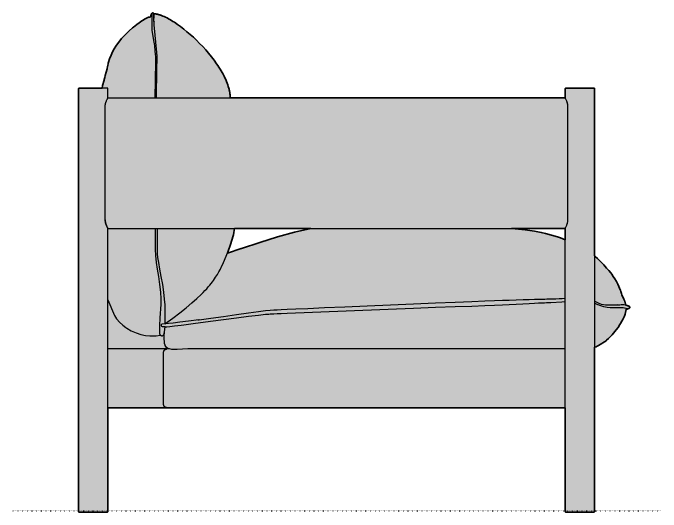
# Model space of a CAD drawing. Header units: millimetres. Extents: x 0 to 2127, y -1247 to 764.
# Drawn here: x 1134 to 2127, y -2 to 764 of the extents above; entities that cross this region are included whole.
import ezdxf

# ---------------------------------------------------------------- set-up
doc = ezdxf.new("R2010")
doc.units = ezdxf.units.MM
doc.linetypes.add('Dots', pattern=[1, 0, -1])
doc.layers.add('Blocks', color=7, linetype='Continuous')
doc.layers.add('Blocks$Fill', color=7, linetype='Continuous', true_color=0xffffff)
for name, color, linetype, lineweight, true_color in [('Blocks$Inner', 7, 'Continuous', 25, 0x007f00), ('Blocks$Outline', 7, 'Continuous', 35, 0xff3f3f), ('Groud', 7, 'Dots', 25, 0x243775)]:
    doc.layers.add(name, color=color, linetype=linetype, lineweight=lineweight, true_color=true_color)

# ---------------------------------------------------------------- blocks, each defined once
blk = doc.blocks.new('Arbour Lounge Chair Side')
at = {"layer": 'Blocks$Fill', "extrusion": (0, 0, -1)}
h = blk.add_hatch(color=256, dxfattribs=at)
h.paths.add_polyline_path([(-136.63, 648.34), (-101.52, 648.34), (-101.49, 648.34), (-101.45, 648.33), (-101.42, 648.33), (-101.39, 648.33), (-101.35, 648.32), (-101.32, 648.31), (-101.29, 648.3), (-101.25, 648.29), (-101.22, 648.28), (-101.19, 648.27), (-101.16, 648.26), (-101.13, 648.24), (-101.1, 648.23), (-101.07, 648.21), (-101.04, 648.19), (-101.01, 648.18), (-100.98, 648.16), (-100.95, 648.14), (-100.93, 648.12), (-100.9, 648.09), (-100.87, 648.07), (-100.85, 648.05), (-100.83, 648.02), (-100.8, 648), (-100.78, 647.97), (-100.76, 647.94), (-100.74, 647.92), (-100.72, 647.89), (-100.7, 647.86), (-100.69, 647.83), (-100.67, 647.8), (-100.65, 647.77), (-100.64, 647.74), (-100.63, 647.71), (-100.61, 647.67), (-100.6, 647.64), (-100.59, 647.61), (-100.59, 647.58), (-100.58, 647.54), (-100.57, 647.51), (-100.57, 647.48), (-100.56, 647.44), (-100.56, 647.41), (-100.56, 647.37), (-100.56, 647.34), (-100.56, -0.66), (-100.56, -0.69), (-100.56, -0.73), (-100.56, -0.76), (-100.57, -0.8), (-100.57, -0.83), (-100.58, -0.86), (-100.59, -0.9), (-100.59, -0.93), (-100.6, -0.96), (-100.61, -1), (-100.63, -1.03), (-100.64, -1.06), (-100.65, -1.09), (-100.67, -1.12), (-100.69, -1.15), (-100.7, -1.18), (-100.72, -1.21), (-100.74, -1.24), (-100.76, -1.26), (-100.78, -1.29), (-100.8, -1.32), (-100.83, -1.34), (-100.85, -1.37), (-100.87, -1.39), (-100.9, -1.41), (-100.93, -1.44), (-100.95, -1.46), (-100.98, -1.48), (-101.01, -1.5), (-101.04, -1.51), (-101.07, -1.53), (-101.1, -1.55), (-101.13, -1.56), (-101.16, -1.58), (-101.19, -1.59), (-101.22, -1.6), (-101.25, -1.61), (-101.29, -1.62), (-101.32, -1.63), (-101.35, -1.64), (-101.39, -1.65), (-101.42, -1.65), (-101.45, -1.66), (-101.49, -1.66), (-101.52, -1.66), (-101.56, -1.66), (-144.59, -1.66), (-144.62, -1.66), (-144.66, -1.66), (-144.69, -1.65), (-144.73, -1.65), (-144.76, -1.64), (-144.79, -1.63), (-144.83, -1.62), (-144.86, -1.61), (-144.89, -1.6), (-144.92, -1.59), (-144.96, -1.58), (-144.99, -1.56), (-145.02, -1.55), (-145.05, -1.53), (-145.08, -1.51), (-145.11, -1.5), (-145.13, -1.48), (-145.16, -1.46), (-145.19, -1.44), (-145.21, -1.41), (-145.24, -1.39), (-145.26, -1.37), (-145.29, -1.34), (-145.31, -1.32), (-145.33, -1.29), (-145.35, -1.26), (-145.37, -1.24), (-145.39, -1.21), (-145.41, -1.18), (-145.43, -1.15), (-145.44, -1.12), (-145.46, -1.09), (-145.47, -1.06), (-145.49, -1.03), (-145.5, -1), (-145.51, -0.96), (-145.52, -0.93), (-145.53, -0.9), (-145.54, -0.86), (-145.54, -0.83), (-145.55, -0.8), (-145.55, -0.76), (-145.55, -0.73), (-145.56, -0.69), (-145.56, -0.66), (-145.56, 158.34), (-846.56, 158.34), (-846.56, -0.69), (-846.56, -0.73), (-846.56, -0.76), (-846.57, -0.8), (-846.57, -0.83), (-846.58, -0.86), (-846.58, -0.9), (-846.59, -0.93), (-846.6, -0.96), (-846.61, -1), (-846.63, -1.03), (-846.64, -1.06), (-846.65, -1.09), (-846.67, -1.12), (-846.68, -1.15), (-846.7, -1.18), (-846.72, -1.21), (-846.74, -1.24), (-846.76, -1.26), (-846.78, -1.29), (-846.8, -1.32), (-846.83, -1.34), (-846.85, -1.37), (-846.87, -1.39), (-846.9, -1.41), (-846.93, -1.44), (-846.95, -1.46), (-846.98, -1.48), (-847.01, -1.5), (-847.04, -1.51), (-847.07, -1.53), (-847.1, -1.55), (-847.13, -1.56), (-847.16, -1.58), (-847.19, -1.59), (-847.22, -1.6), (-847.25, -1.61), (-847.29, -1.62), (-847.32, -1.63), (-847.35, -1.64), (-847.39, -1.65), (-847.42, -1.65), (-847.45, -1.66), (-847.49, -1.66), (-847.52, -1.66), (-847.56, -1.66), (-890.59, -1.66), (-890.62, -1.66), (-890.66, -1.66), (-890.69, -1.65), (-890.73, -1.65), (-890.76, -1.64), (-890.79, -1.63), (-890.83, -1.62), (-890.86, -1.61), (-890.89, -1.6), (-890.92, -1.59), (-890.95, -1.58), (-890.99, -1.56), (-891.02, -1.55), (-891.05, -1.53), (-891.08, -1.51), (-891.1, -1.5), (-891.13, -1.48), (-891.16, -1.46), (-891.19, -1.44), (-891.21, -1.41), (-891.24, -1.39), (-891.26, -1.37), (-891.29, -1.34), (-891.31, -1.32), (-891.33, -1.29), (-891.35, -1.26), (-891.37, -1.24), (-891.39, -1.21), (-891.41, -1.18), (-891.43, -1.15), (-891.44, -1.12), (-891.46, -1.09), (-891.47, -1.06), (-891.49, -1.03), (-891.5, -1), (-891.51, -0.96), (-891.52, -0.93), (-891.53, -0.9), (-891.54, -0.86), (-891.54, -0.83), (-891.55, -0.8), (-891.55, -0.76), (-891.55, -0.73), (-891.56, -0.69), (-891.56, -0.66), (-891.56, 251.01), (-891.88, 251.1), (-893.86, 251.89), (-895.81, 252.74), (-897.74, 253.65), (-909.44, 261.01), (-909.8, 261.45), (-910.15, 261.73), (-912.96, 264.46), (-916.2, 267.62), (-918.47, 269.99), (-920.66, 272.44), (-922.76, 274.96), (-924.77, 277.56), (-927.62, 281.46), (-930.45, 285.9), (-930.49, 285.96), (-933.48, 291.01), (-935.52, 294.73), (-936.86, 297.45), (-938.12, 300.23), (-938.58, 301.73), (-938.75, 302.75), (-938.79, 303.43), (-938.85, 303.9), (-938.94, 304.21), (-939.05, 304.41), (-939.96, 309.14), (-940.62, 309.31), (-942.75, 309.85), (-943.87, 310.25), (-944.26, 310.32), (-944.88, 310.56), (-945.37, 310.93), (-945.67, 311.49), (-945.73, 312.14), (-945.51, 312.81), (-944.97, 313.44), (-943.03, 314.37), (-942.62, 314.53), (-938.89, 315.86), (-938.88, 316.91), (-938.84, 317.43), (-938.79, 317.96), (-938.72, 318.47), (-938.63, 318.99), (-938.52, 319.5), (-938.4, 320.01), (-938.25, 320.52), (-938.1, 321.02), (-937.92, 321.51), (-937.73, 322), (-936.45, 324.99), (-933.56, 331.44), (-933.04, 333.22), (-932.47, 334.97), (-931.84, 336.71), (-931.16, 338.43), (-929.88, 341.38), (-928.87, 344.23), (-927.33, 347.63), (-925.12, 351.75), (-922.64, 355.94), (-920.33, 359.59), (-917.93, 363.11), (-916.34, 365.27), (-913.4, 368.78), (-909.96, 372.17), (-905.58, 377.29), (-897.4, 385.51), (-896.23, 386.91), (-892.37, 390.37), (-891.56, 391.1), (-891.56, 647.37), (-891.55, 647.41), (-891.55, 647.44), (-891.55, 647.48), (-891.54, 647.51), (-891.54, 647.54), (-891.53, 647.58), (-891.52, 647.61), (-891.51, 647.64), (-891.5, 647.67), (-891.49, 647.71), (-891.47, 647.74), (-891.46, 647.77), (-891.44, 647.8), (-891.43, 647.83), (-891.41, 647.86), (-891.39, 647.89), (-891.37, 647.92), (-891.35, 647.94), (-891.33, 647.97), (-891.31, 648), (-891.29, 648.02), (-891.26, 648.05), (-891.24, 648.07), (-891.21, 648.09), (-891.19, 648.12), (-891.16, 648.14), (-891.13, 648.16), (-891.1, 648.18), (-891.08, 648.19), (-891.05, 648.21), (-891.02, 648.23), (-890.99, 648.24), (-890.95, 648.26), (-890.92, 648.27), (-890.89, 648.28), (-890.86, 648.29), (-890.83, 648.3), (-890.79, 648.31), (-890.76, 648.32), (-890.73, 648.33), (-890.69, 648.33), (-890.66, 648.33), (-890.62, 648.34), (-890.59, 648.34), (-890.56, 648.34), (-847.53, 648.34), (-847.49, 648.34), (-847.46, 648.34), (-847.43, 648.33), (-847.4, 648.33), (-847.37, 648.32), (-847.34, 648.32), (-847.31, 648.31), (-847.28, 648.3), (-847.25, 648.29), (-847.21, 648.28), (-847.18, 648.27), (-847.15, 648.25), (-847.12, 648.24), (-847.09, 648.22), (-847.06, 648.2), (-847.03, 648.19), (-847, 648.17), (-846.97, 648.15), (-846.94, 648.13), (-846.91, 648.1), (-846.89, 648.08), (-846.86, 648.06), (-846.84, 648.03), (-846.81, 648.01), (-846.79, 647.98), (-846.77, 647.95), (-846.75, 647.93), (-846.73, 647.9), (-846.71, 647.87), (-846.69, 647.84), (-846.67, 647.81), (-846.66, 647.78), (-846.64, 647.75), (-846.63, 647.71), (-846.62, 647.68), (-846.61, 647.65), (-846.6, 647.61), (-846.59, 647.58), (-846.58, 647.55), (-846.57, 647.51), (-846.57, 647.48), (-846.56, 647.44), (-846.56, 647.41), (-846.56, 647.37), (-846.56, 647.34), (-846.56, 633.34), (-333.06, 633.34), (-333.05, 634.54), (-333, 635.74), (-332.92, 636.96), (-332.82, 638.18), (-332.68, 639.41), (-332.51, 640.65), (-332.32, 641.9), (-332.09, 643.16), (-331.84, 644.43), (-331.56, 645.7), (-331.25, 646.98), (-330.92, 648.26), (-330.17, 650.85), (-329.31, 653.47), (-328.36, 656.1), (-327.31, 658.75), (-326.17, 661.42), (-324.93, 664.11), (-323.61, 666.8), (-322.21, 669.5), (-320.72, 672.21), (-319.16, 674.92), (-317.52, 677.63), (-315.81, 680.34), (-314.04, 683.05), (-312.19, 685.76), (-308.33, 691.13), (-304.25, 696.46), (-299.97, 701.72), (-295.52, 706.88), (-290.93, 711.93), (-286.22, 716.86), (-281.42, 721.63), (-276.55, 726.24), (-271.65, 730.66), (-266.73, 734.87), (-261.82, 738.85), (-256.94, 742.6), (-252.13, 746.07), (-247.41, 749.26), (-245.09, 750.75), (-242.8, 752.15), (-240.55, 753.48), (-238.33, 754.72), (-236.16, 755.88), (-234.03, 756.94), (-231.95, 757.92), (-229.92, 758.81), (-227.94, 759.6), (-226.97, 759.96), (-226.02, 760.29), (-225.08, 760.6), (-224.16, 760.88), (-223.26, 761.14), (-222.37, 761.37), (-221.49, 761.58), (-220.64, 761.76), (-219.8, 761.91), (-218.98, 762.04), (-218.18, 762.14), (-217.4, 762.21), (-217.01, 762.23), (-216.63, 762.25), (-216.26, 762.26), (-215.89, 762.26), (-215.64, 762.84), (-215.25, 763.28), (-214.69, 763.55), (-214.02, 763.59), (-213.33, 763.38), (-212.71, 762.86), (-212.22, 762), (-211.84, 760.97), (-211.56, 759.92), (-211.35, 759.01), (-211.18, 758.4), (-211.05, 758.03), (-210.93, 757.82), (-210.82, 757.69), (-210.68, 757.57), (-210.48, 757.47), (-210.17, 757.39), (-209.7, 757.33), (-209.01, 757.29), (-207.93, 757.06), (-206.83, 756.65), (-205.75, 756.18), (-204.68, 755.68), (-203.63, 755.15), (-201.6, 753.99), (-199.6, 752.78), (-197.64, 751.51), (-195.71, 750.19), (-193.56, 748.59), (-189.99, 746.08), (-184.72, 741.86), (-183.5, 740.83), (-178.06, 736.03), (-172.94, 730.93), (-171.41, 729.41), (-166.59, 724.27), (-157.54, 712.52), (-155.24, 708.8), (-153.06, 705), (-148.87, 695.52), (-148.55, 694.78), (-146.05, 686.36), (-145.27, 682.75), (-144.25, 677.9), (-140.6, 664.85), (-139.9, 661.61), (-139.72, 660.76), (-137.22, 652.37)], flags=0)
h.paths.add_polyline_path([(-456.84, 433.34), (-405.46, 420.14), (-378.41, 411.83), (-350.45, 402.39), (-349.93, 402.28), (-328.66, 395.35), (-333.04, 406.92), (-334.16, 410.28), (-335.21, 413.61), (-336.18, 416.92), (-337.06, 420.21), (-337.86, 423.5), (-338.57, 426.78), (-339.18, 430.06), (-339.7, 433.34)], flags=0)
h.paths.add_polyline_path([(-846.56, 415.73), (-839.36, 418.61), (-834.69, 420.14), (-825.51, 422.97), (-816.24, 425.5), (-809.75, 427.04), (-799.75, 428.9), (-785.34, 430.9), (-764.55, 433.34), (-846.56, 433.34), (-846.56, 433.34)], flags=0)
at = {"layer": 'Blocks$Inner'}
for p, q in [((216.26, 750.54), (216.29, 749.85)), ((137.22, 652.37), (136.63, 648.34)), ((218.71, 431), (218.71, 433.34)), ((839.36, 418.61), (846.56, 415.73)), ((328.66, 395.35), (349.93, 402.28))]:
    blk.add_line(p, q, dxfattribs=at)
for points in [[(850.71, 620.34), (850.7, 620.96), (850.66, 621.58), (850.61, 622.19), (850.54, 622.79), (850.45, 623.39), (850.35, 623.98), (850.23, 624.56), (850.09, 625.13), (849.93, 625.74), (849.75, 626.34), (849.56, 626.92), (849.36, 627.48), (849.16, 628.02), (848.95, 628.54), (848.54, 629.52), (848.15, 630.36), (847.77, 631.11), (847.14, 632.31), (846.71, 633.08), (846.56, 633.34), (846.56, 633.34), (333.06, 633.34), (333.05, 634.54), (333, 635.74), (332.92, 636.96), (332.82, 638.18), (332.68, 639.41), (332.51, 640.65), (332.32, 641.9), (332.09, 643.16), (331.84, 644.43), (331.56, 645.7), (331.25, 646.98), (330.92, 648.26), (330.17, 650.85), (329.31, 653.47), (328.36, 656.1), (327.31, 658.75), (326.17, 661.42), (324.93, 664.11), (323.61, 666.8), (322.21, 669.5), (320.72, 672.21), (319.16, 674.92), (317.52, 677.63), (315.81, 680.34), (314.04, 683.05), (312.19, 685.76), (308.33, 691.13), (304.25, 696.46), (299.97, 701.72), (295.52, 706.88), (290.93, 711.93), (286.22, 716.86), (281.42, 721.63), (276.55, 726.24), (271.65, 730.66), (266.73, 734.87), (261.82, 738.85), (256.94, 742.6), (252.13, 746.07), (247.41, 749.26), (245.09, 750.75), (242.8, 752.15), (240.55, 753.48), (238.33, 754.72), (236.16, 755.88), (234.03, 756.94), (231.95, 757.92), (229.92, 758.81), (227.94, 759.6), (226.97, 759.96), (226.02, 760.29), (225.08, 760.6), (224.16, 760.88), (223.26, 761.14), (222.37, 761.37), (221.49, 761.58), (220.64, 761.76), (219.8, 761.91), (218.98, 762.04), (218.18, 762.14), (217.4, 762.21), (217.01, 762.23), (216.63, 762.25), (216.26, 762.26), (215.89, 762.26), (215.64, 762.84), (215.25, 763.28), (214.69, 763.55), (214.02, 763.59), (213.33, 763.38), (212.71, 762.86), (212.22, 762), (211.84, 760.97), (211.56, 759.92), (211.35, 759.01), (211.18, 758.4), (211.05, 758.03), (210.93, 757.82), (210.82, 757.69), (210.68, 757.57), (210.48, 757.47), (210.17, 757.39), (209.7, 757.33), (209.01, 757.29), (207.93, 757.06), (206.83, 756.65), (205.75, 756.18), (204.68, 755.68), (203.63, 755.15), (201.6, 753.99), (199.6, 752.78), (197.64, 751.51), (195.71, 750.19), (193.56, 748.59), (189.99, 746.08), (184.72, 741.86), (183.5, 740.83), (178.06, 736.03), (172.94, 730.93), (171.41, 729.41), (166.59, 724.27), (157.54, 712.52), (155.24, 708.8), (153.06, 705), (148.87, 695.52), (148.55, 694.78), (146.05, 686.36), (145.27, 682.75), (145.1, 682.03), (144.3, 678.17), (144.25, 677.9), (141.32, 667.57), (140.6, 664.85), (139.9, 661.61), (139.72, 660.76), (137.21, 652.35)], [(218.21, 633.34), (218.95, 688.34), (218.93, 692.2), (218.78, 696.33), (218.52, 700.63), (218.17, 705.01), (217.27, 713.67), (216.21, 721.6), (213.54, 737.44), (213.43, 738.23), (213.35, 738.95), (213.32, 739.28), (213.3, 739.59), (213.29, 739.88), (213.29, 740.16), (213.33, 763.37)], [(215.89, 762.26), (216.03, 761.6), (215.87, 762.31)], [(219.89, 633.34), (219.95, 636.95), (220, 639.61), (220.03, 641.56), (220.07, 643.51), (220.11, 645.59), (220.15, 647.91), (220.2, 650.61), (220.25, 653.8), (220.32, 657.52), (220.4, 661.81), (220.48, 666.71), (220.58, 672.25), (220.68, 677.99), (220.78, 683.5), (220.85, 688.34), (220.9, 692.06), (220.92, 694.9), (220.9, 697.06), (220.84, 698.77), (220.74, 700.25), (220.59, 701.62), (220.38, 702.99), (216.57, 745.64), (216.39, 747.97), (216.18, 752.61), (216.19, 754.79), (216.19, 755.66), (216.03, 761.6), (216.2, 756.08), (216.19, 755.55)], [(141.43, 620.34), (141.41, 620.34), (141.42, 620.96), (141.45, 621.58), (141.5, 622.19), (141.57, 622.79), (141.66, 623.39), (141.77, 623.98), (141.89, 624.56), (142.02, 625.13), (142.19, 625.74), (142.36, 626.34), (142.55, 626.92), (142.75, 627.48), (142.95, 628.02), (143.16, 628.54), (143.58, 629.52), (143.97, 630.36), (144.34, 631.11), (144.98, 632.31), (145.4, 633.08), (145.55, 633.34), (145.56, 633.34), (145.56, 647.34), (145.56, 647.37), (145.55, 647.41), (145.55, 647.44), (145.55, 647.48), (145.54, 647.51), (145.53, 647.55), (145.53, 647.58), (145.52, 647.62), (145.51, 647.65), (145.5, 647.68), (145.48, 647.71), (145.47, 647.75), (145.46, 647.78), (145.44, 647.81), (145.42, 647.84), (145.4, 647.87), (145.39, 647.9), (145.37, 647.93), (145.34, 647.96), (145.32, 647.98), (145.3, 648.01), (145.28, 648.03), (145.25, 648.06), (145.23, 648.08), (145.2, 648.11), (145.17, 648.13), (145.14, 648.15), (145.12, 648.17), (145.09, 648.19), (145.06, 648.21), (145.03, 648.22), (144.99, 648.24), (144.96, 648.25), (144.93, 648.27), (144.9, 648.28), (144.87, 648.29), (144.83, 648.3), (144.8, 648.31), (144.76, 648.32), (144.73, 648.32), (144.7, 648.33), (144.66, 648.33), (144.63, 648.34), (144.59, 648.34), (144.56, 648.34), (138.26, 648.34), (136.17, 648.34), (101.56, 648.34), (101.52, 648.34), (101.49, 648.34), (101.45, 648.33), (101.42, 648.33), (101.39, 648.33), (101.35, 648.32), (101.32, 648.31), (101.29, 648.3), (101.25, 648.29), (101.22, 648.28), (101.19, 648.27), (101.16, 648.26), (101.13, 648.24), (101.1, 648.23), (101.07, 648.21), (101.04, 648.19), (101.01, 648.18), (100.98, 648.16), (100.95, 648.14), (100.93, 648.12), (100.9, 648.09), (100.87, 648.07), (100.85, 648.05), (100.83, 648.02), (100.8, 648), (100.78, 647.97), (100.76, 647.94), (100.74, 647.92), (100.72, 647.89), (100.7, 647.86), (100.69, 647.83), (100.67, 647.8), (100.65, 647.77), (100.64, 647.74), (100.63, 647.71), (100.61, 647.67), (100.6, 647.64), (100.59, 647.61), (100.59, 647.58), (100.58, 647.54), (100.57, 647.51), (100.57, 647.48), (100.56, 647.44), (100.56, 647.41), (100.56, 647.37), (100.56, 647.34), (100.56, -0.66), (100.56, -0.69), (100.56, -0.73), (100.56, -0.76), (100.57, -0.8), (100.57, -0.83), (100.58, -0.86), (100.59, -0.9), (100.59, -0.93), (100.6, -0.96), (100.61, -1), (100.63, -1.03), (100.64, -1.06), (100.65, -1.09), (100.67, -1.12), (100.69, -1.15), (100.7, -1.18), (100.72, -1.21), (100.74, -1.24), (100.76, -1.26), (100.78, -1.29), (100.8, -1.32), (100.83, -1.34), (100.85, -1.37), (100.87, -1.39), (100.9, -1.41), (100.93, -1.44), (100.95, -1.46), (100.98, -1.48), (101.01, -1.5), (101.04, -1.51), (101.07, -1.53), (101.1, -1.55), (101.13, -1.56), (101.16, -1.58), (101.19, -1.59), (101.22, -1.6), (101.25, -1.61), (101.29, -1.62), (101.32, -1.63), (101.35, -1.64), (101.39, -1.65), (101.42, -1.65), (101.45, -1.66), (101.49, -1.66), (101.52, -1.66), (101.56, -1.66), (138.26, -1.66), (144.56, -1.66), (144.59, -1.66), (144.62, -1.66), (144.66, -1.66), (144.69, -1.65), (144.73, -1.65), (144.76, -1.64), (144.79, -1.63), (144.83, -1.62), (144.86, -1.61), (144.89, -1.6), (144.92, -1.59), (144.96, -1.58), (144.99, -1.56), (145.02, -1.55), (145.05, -1.53), (145.08, -1.51), (145.11, -1.5), (145.13, -1.48), (145.16, -1.46), (145.19, -1.44), (145.21, -1.41), (145.24, -1.39), (145.26, -1.37), (145.29, -1.34), (145.31, -1.32), (145.33, -1.29), (145.35, -1.26), (145.37, -1.24), (145.39, -1.21), (145.41, -1.18), (145.43, -1.15), (145.44, -1.12), (145.46, -1.09), (145.47, -1.06), (145.49, -1.03), (145.5, -1), (145.51, -0.96), (145.52, -0.93), (145.53, -0.9), (145.54, -0.86), (145.54, -0.83), (145.55, -0.8), (145.55, -0.76), (145.55, -0.73), (145.56, -0.69), (145.56, -0.66), (145.56, 158.34), (145.56, 433.34), (355.71, 433.34), (506.06, 433.34), (764.55, 433.34), (846.56, 433.34), (846.56, 433.34), (847.13, 434.37), (847.76, 435.58), (848.13, 436.33), (848.52, 437.17), (848.92, 438.09), (849.11, 438.58), (849.3, 439.09), (849.49, 439.62), (849.67, 440.16), (849.84, 440.72), (850, 441.3), (850.15, 441.89), (850.28, 442.5), (850.4, 443.12), (850.5, 443.75), (850.58, 444.39), (850.63, 445.03), (850.65, 445.36), (850.67, 445.69), (850.68, 446.01), (850.68, 446.34), (850.68, 620.34), (850.68, 620.67), (850.67, 620.99), (850.65, 621.32), (850.63, 621.64), (850.58, 622.29), (850.5, 622.93), (850.4, 623.56), (850.28, 624.18), (850.15, 624.79), (850, 625.38), (849.84, 625.96), (849.67, 626.52), (849.49, 627.06), (849.3, 627.59), (849.11, 628.1), (848.92, 628.59), (848.52, 629.51), (848.13, 630.35), (847.76, 631.1), (847.13, 632.31), (846.56, 633.33), (846.56, 633.34), (846.56, 647.34), (846.56, 647.37), (846.56, 647.41), (846.56, 647.44), (846.57, 647.48), (846.57, 647.51), (846.58, 647.55), (846.59, 647.58), (846.6, 647.61), (846.61, 647.65), (846.62, 647.68), (846.63, 647.71), (846.64, 647.75), (846.66, 647.78), (846.67, 647.81), (846.69, 647.84), (846.71, 647.87), (846.73, 647.9), (846.75, 647.93), (846.77, 647.95), (846.79, 647.98), (846.81, 648.01), (846.84, 648.03), (846.86, 648.06), (846.89, 648.08), (846.91, 648.1), (846.94, 648.13), (846.97, 648.15), (847, 648.17), (847.03, 648.19), (847.06, 648.2), (847.09, 648.22), (847.12, 648.24), (847.15, 648.25), (847.18, 648.27), (847.21, 648.28), (847.25, 648.29), (847.28, 648.3), (847.31, 648.31), (847.34, 648.32), (847.37, 648.32), (847.4, 648.33), (847.43, 648.33), (847.46, 648.34), (847.49, 648.34), (847.53, 648.34), (847.56, 648.34), (890.56, 648.34), (890.59, 648.34), (890.62, 648.34), (890.66, 648.33), (890.69, 648.33), (890.73, 648.33), (890.76, 648.32), (890.79, 648.31), (890.83, 648.3), (890.86, 648.29), (890.89, 648.28), (890.92, 648.27), (890.95, 648.26), (890.99, 648.24), (891.02, 648.23), (891.05, 648.21), (891.08, 648.19), (891.1, 648.18), (891.13, 648.16), (891.16, 648.14), (891.19, 648.12), (891.21, 648.09), (891.24, 648.07), (891.26, 648.05), (891.29, 648.02), (891.31, 648), (891.33, 647.97), (891.35, 647.94), (891.37, 647.92), (891.39, 647.89), (891.41, 647.86), (891.43, 647.83), (891.44, 647.8), (891.46, 647.77), (891.47, 647.74), (891.49, 647.71), (891.5, 647.67), (891.51, 647.64), (891.52, 647.61), (891.53, 647.58), (891.54, 647.54), (891.54, 647.51), (891.55, 647.48), (891.55, 647.44), (891.55, 647.41), (891.56, 647.37), (891.56, 647.34), (891.56, 391.92), (891.56, 251.01), (891.56, -0.66), (891.56, -0.69), (891.55, -0.73), (891.55, -0.76), (891.55, -0.8), (891.54, -0.83), (891.54, -0.86), (891.53, -0.9), (891.52, -0.93), (891.51, -0.96), (891.5, -1), (891.49, -1.03), (891.47, -1.06), (891.46, -1.09), (891.44, -1.12), (891.43, -1.15), (891.41, -1.18), (891.39, -1.21), (891.37, -1.24), (891.35, -1.26), (891.33, -1.29), (891.31, -1.32), (891.29, -1.34), (891.26, -1.37), (891.24, -1.39), (891.21, -1.41), (891.19, -1.44), (891.16, -1.46), (891.13, -1.48), (891.1, -1.5), (891.08, -1.51), (891.05, -1.53), (891.02, -1.55), (890.99, -1.56), (890.95, -1.58), (890.92, -1.59), (890.89, -1.6), (890.86, -1.61), (890.83, -1.62), (890.79, -1.63), (890.76, -1.64), (890.73, -1.65), (890.69, -1.65), (890.66, -1.66), (890.62, -1.66), (890.59, -1.66), (890.56, -1.66), (847.56, -1.66), (847.52, -1.66), (847.49, -1.66), (847.45, -1.66), (847.42, -1.65), (847.39, -1.65), (847.35, -1.64), (847.32, -1.63), (847.29, -1.62), (847.25, -1.61), (847.22, -1.6), (847.19, -1.59), (847.16, -1.58), (847.13, -1.56), (847.1, -1.55), (847.07, -1.53), (847.04, -1.51), (847.01, -1.5), (846.98, -1.48), (846.95, -1.46), (846.93, -1.44), (846.9, -1.41), (846.87, -1.39), (846.85, -1.37), (846.83, -1.34), (846.8, -1.32), (846.78, -1.29), (846.76, -1.26), (846.74, -1.24), (846.72, -1.21), (846.7, -1.18), (846.68, -1.15), (846.67, -1.12), (846.65, -1.09), (846.64, -1.06), (846.63, -1.03), (846.61, -1), (846.6, -0.96), (846.59, -0.93), (846.58, -0.9), (846.58, -0.86), (846.57, -0.83), (846.57, -0.8), (846.56, -0.76), (846.56, -0.73), (846.56, -0.69), (846.56, -0.66), (846.56, 158.34), (846.56, 433.34), (846.56, 433.35), (846.57, 433.36), (847.14, 434.36), (847.76, 435.54), (848.14, 436.31), (848.54, 437.16), (848.94, 438.1), (849.14, 438.6), (849.34, 439.12), (849.52, 439.64), (849.7, 440.18), (849.87, 440.73), (850.02, 441.29), (850.17, 441.87), (850.3, 442.46), (850.42, 443.07), (850.51, 443.68), (850.6, 444.34), (850.63, 444.67), (850.66, 445), (850.68, 445.33), (850.69, 445.67), (850.7, 446), (850.71, 446.34)], [(141.43, 446.34), (141.41, 446.34), (141.41, 446), (141.42, 445.67), (141.43, 445.33), (141.46, 445), (141.48, 444.67), (141.52, 444.34), (141.6, 443.68), (141.7, 443.07), (141.81, 442.46), (141.94, 441.87), (142.09, 441.29), (142.25, 440.73), (142.42, 440.18), (142.59, 439.64), (142.78, 439.12), (142.97, 438.6), (143.17, 438.1), (143.58, 437.16), (143.98, 436.31), (144.35, 435.54), (144.98, 434.36), (145.52, 433.41), (145.55, 433.34), (145.56, 433.34), (145.55, 433.34), (144.98, 434.36), (144.35, 435.57), (143.98, 436.32), (143.59, 437.16), (143.2, 438.08), (143, 438.58), (142.81, 439.08), (142.63, 439.61), (142.45, 440.16), (142.27, 440.72), (142.11, 441.29), (141.97, 441.89), (141.83, 442.5), (141.72, 443.11), (141.62, 443.75), (141.54, 444.39), (141.48, 445.03), (141.46, 445.36), (141.45, 445.68), (141.44, 446.01), (141.43, 446.34), (141.43, 620.34), (141.44, 620.67), (141.45, 621.01), (141.46, 621.34), (141.48, 621.68), (141.51, 622.01), (141.54, 622.34), (141.63, 622.99), (141.72, 623.61), (141.84, 624.21), (141.97, 624.81), (142.11, 625.38), (142.27, 625.95), (142.44, 626.5), (142.62, 627.04), (142.8, 627.55), (142.99, 628.07), (143.19, 628.58), (143.59, 629.52), (143.99, 630.37), (144.37, 631.14), (144.98, 632.31), (145.55, 633.34), (145.56, 633.34), (333.06, 633.34)], [(232.67, 282.54), (231.97, 274.82), (231.29, 272.03), (230.58, 270.03), (229.85, 268.79), (229.16, 268.29), (228.92, 268.15), (228.36, 268.1), (228.13, 268.16), (227.72, 268.33), (227.54, 268.39), (227.27, 268.54), (227.13, 268.64), (226.99, 268.73), (226.86, 268.84), (226.73, 268.94), (226.6, 269.05), (226.48, 269.17), (226.36, 269.29), (226.25, 269.41), (226.14, 269.54), (226.03, 269.67), (225.93, 269.8), (225.83, 269.94), (225.74, 270.08), (225.66, 270.23), (225.57, 270.37), (225.5, 270.52), (225.42, 270.67), (225.36, 270.83), (225.29, 270.98), (225.24, 271.14), (225.29, 283.62), (225.59, 296.1), (227.32, 316.72), (227.12, 325.45), (226.44, 335.5), (225.1, 347.11), (223.42, 359.27), (221.69, 370.92), (220.24, 381.05), (219.04, 391.93), (218.83, 394.23), (218.66, 398.49), (218.66, 401.99), (218.66, 405.33), (218.65, 408.57), (218.65, 411.73), (218.64, 414.88), (218.63, 418.04), (218.63, 421.22), (218.64, 424.44), (218.67, 427.69), (218.72, 430.11)], [(218.66, 426.78), (218.72, 431), (218.76, 433.34)], [(221.06, 433.34), (221.05, 431.01), (221.04, 427.71), (221.04, 424.45), (221.04, 421.23), (221.05, 418.05), (221.06, 414.89), (221.07, 411.75), (221.07, 408.58), (221.08, 405.34), (221.08, 402), (221.08, 398.5), (221.26, 394.24), (221.81, 388.63), (222.89, 381.06), (224.69, 370.93), (226.86, 359.25), (229.04, 347.03), (230.88, 335.27), (232.01, 324.99), (232.62, 315.97), (232.77, 305.44), (232.77, 303.21), (232.77, 300.71), (232.78, 293.48), (232.78, 286.85), (244.96, 295.68), (255.88, 303.94), (265.62, 311.67), (274.26, 318.9), (281.88, 325.66), (288.57, 331.98), (291.58, 334.99), (294.39, 337.9), (297.01, 340.72), (299.44, 343.45), (301.7, 346.1), (303.8, 348.67), (305.74, 351.16), (307.53, 353.59), (309.2, 355.94), (310.74, 358.23), (312.16, 360.46), (313.48, 362.64), (314.71, 364.77), (315.85, 366.85), (317.93, 370.89), (319.79, 374.8), (321.51, 378.6), (327.79, 393.15), (330.55, 400.12), (333.04, 406.92), (334.16, 410.28), (335.21, 413.61), (336.18, 416.92), (337.06, 420.21), (337.86, 423.5), (338.57, 426.78), (339.18, 430.06), (339.7, 433.34)], [(349.93, 402.28), (350.45, 402.39), (378.41, 411.83), (405.46, 420.14), (431.61, 427.31), (456.84, 433.34)], [(764.55, 433.34), (774.96, 432.25), (785.34, 430.9), (799.75, 428.9), (809.75, 427.04), (816.24, 425.5), (825.51, 422.97), (834.69, 420.14), (834.69, 420.14), (839.36, 418.61)], [(891.56, 391.1), (892.37, 390.37), (896.23, 386.91), (897.4, 385.51), (905.58, 377.29), (909.96, 372.17), (913.4, 368.78), (916.34, 365.27), (917.93, 363.11), (920.33, 359.59), (922.64, 355.94), (925.12, 351.75), (927.33, 347.63), (928.87, 344.23), (929.88, 341.38), (930.42, 340.12), (931.16, 338.43), (931.84, 336.71), (932.47, 334.97), (933.04, 333.22), (933.56, 331.44), (936.45, 324.99), (937.52, 322.48), (937.73, 322), (937.92, 321.51), (938.1, 321.02), (938.25, 320.52), (938.4, 320.01), (938.52, 319.5), (938.63, 318.99), (938.72, 318.47), (938.79, 317.96), (938.84, 317.43), (938.88, 316.91), (938.89, 316.39), (938.89, 315.86)], [(145.56, 323.96), (155.42, 299.82), (155.58, 299.55), (158.95, 294.67), (159.22, 294.27), (163.23, 289.6), (163.56, 289.27), (168.36, 284.77), (172.97, 281.48), (174.59, 280.29), (181.39, 276.36), (188.69, 273.06), (196.08, 270.61), (203.16, 269.24), (209.97, 268.66), (215.26, 268.53), (219.77, 268.68), (226.03, 269.68)], [(283.66, 292.9), (285.23, 293.11), (303.26, 295.56), (322.85, 298.34), (342.67, 301.18), (361.07, 303.79), (376.38, 305.89), (386.93, 307.2), (394.22, 307.94), (399.72, 308.31), (404.91, 308.53), (411.28, 308.82), (420.29, 309.24), (433.41, 309.84), (452.11, 310.68), (477.85, 311.82), (508.78, 313.18), (543.04, 314.67), (578.76, 316.21), (614.09, 317.7), (647.61, 319.09), (677.9, 320.32), (703.55, 321.33), (723.14, 322.07), (738.21, 322.6), (750.3, 322.99), (760.93, 323.31), (771.65, 323.63), (782, 324.11), (791.51, 324.39), (799.71, 324.62), (806.14, 324.78), (811.19, 324.9), (815.23, 324.99), (818.66, 325.06), (821.86, 325.12), (825.06, 325.2), (828.52, 325.3), (832.47, 325.45), (837.15, 325.65), (842.14, 325.88), (846.56, 326.09)], [(614.08, 311.06), (647.6, 312.28), (677.89, 313.36), (703.54, 314.26), (723.15, 314.94), (738.22, 315.47), (750.3, 315.94), (760.89, 316.43), (771.54, 317.01), (781.8, 317.59), (791.21, 318.14), (799.33, 318.61), (805.71, 318.95), (810.72, 319.17), (814.75, 319.33), (818.17, 319.45), (820.64, 319.55), (824.59, 319.7), (841.56, 320.91), (846.47, 321.28), (846.56, 321.29)], [(927.4, 315.85), (925.81, 315.75), (923.53, 315.64), (920.49, 315.5), (916.67, 315.33), (912.35, 315.3), (908.35, 315.55), (902, 316.77), (897.75, 318.6), (893.54, 320.51), (891.56, 321.29)], [(926.9, 315.82), (928.3, 315.96), (928.55, 316), (930.26, 316.23), (932.19, 316.49), (933.99, 316.64), (935.58, 316.58), (936.67, 316.39), (938.76, 315.91), (942.62, 314.53), (943.03, 314.37), (944.97, 313.44), (945.51, 312.81), (945.73, 312.14), (945.67, 311.49), (945.37, 310.93), (944.88, 310.56), (944.26, 310.32), (943.54, 310.18), (943.31, 310.21), (941.91, 310.12), (935.66, 311.3), (933.77, 311.35), (931.66, 311.33), (927.68, 311.55), (923.66, 311.62), (919.77, 311.53), (915.36, 311.59), (910.7, 311.95), (906.05, 312.78), (905.6, 312.9), (901.28, 314.35), (897.11, 316.11), (896.7, 316.28), (892.62, 318.05), (891.56, 318.44)], [(303.04, 291), (322.71, 293.57), (342.63, 296.16), (342.62, 296.15), (361.06, 298.47), (376.37, 300.33), (386.93, 301.5), (392.4, 301.99), (394.22, 302.16), (399.72, 302.5), (404.92, 302.72), (411.29, 303.01), (420.3, 303.42), (614.08, 311.06)], [(891.56, 251.01), (891.88, 251.1), (893.86, 251.89), (895.81, 252.74), (897.74, 253.65), (909.44, 261.01), (909.8, 261.45), (910.15, 261.73), (912.96, 264.46), (913.85, 265.32), (916.2, 267.62), (918.47, 269.99), (920.66, 272.44), (922.76, 274.96), (924.77, 277.56), (927.62, 281.46), (930.45, 285.9), (930.49, 285.96), (931.39, 287.53), (933.48, 291.01), (935.52, 294.73), (936.86, 297.45), (938.12, 300.23), (938.58, 301.73), (938.75, 302.75), (938.79, 303.43), (938.85, 303.9), (938.94, 304.21), (939.05, 304.41), (939.96, 309.14), (940.62, 309.31), (941.61, 309.54), (942.75, 309.85), (943.87, 310.25)], [(285.23, 293.11), (285.09, 293.09), (269.31, 291.04), (256.03, 289.36), (245.6, 288.1), (238.37, 287.3), (234.12, 286.95), (228.21, 286.5), (227.76, 286.15), (227.22, 285.26), (227.09, 284.65), (227.21, 284.13), (227.83, 283.43), (228.95, 283), (229.16, 282.96), (231.08, 282.69), (232.88, 282.64), (233.47, 282.49), (235.78, 282.44), (240.36, 282.81), (247.57, 283.61), (257.72, 284.86), (262.12, 285.43), (276.2, 287.18), (302.99, 290.98)], [(846.56, 248.34), (268.02, 248.34), (259.91, 247.9), (251.78, 247.6), (247.73, 247.59), (243.67, 247.66), (239.98, 248.34), (239.06, 248.51), (237.43, 249.35), (234.87, 250.93), (233.56, 253.49), (233.29, 254.31), (232.55, 256.97), (232.06, 261.08), (232.03, 262.04), (231.95, 265.68), (232.03, 269.87), (232.08, 272.78), (232.1, 274.68), (232.07, 276)], [(239.98, 248.34), (235.96, 248.34), (145.56, 248.34)], [(235.96, 158.34), (235.78, 158.34), (235.61, 158.35), (235.43, 158.37), (235.26, 158.39), (235.09, 158.42), (234.92, 158.45), (234.75, 158.49), (234.58, 158.53), (234.41, 158.58), (234.25, 158.64), (234.08, 158.7), (233.92, 158.77), (233.76, 158.85), (233.61, 158.92), (233.46, 159.01), (233.31, 159.1), (233.16, 159.19), (233.02, 159.29), (232.88, 159.4), (232.74, 159.51), (232.61, 159.62), (232.48, 159.74), (232.36, 159.87), (232.24, 159.99), (232.13, 160.13), (232.02, 160.26), (231.91, 160.4), (231.81, 160.54), (231.72, 160.69), (231.63, 160.84), (231.54, 160.99), (231.46, 161.15), (231.39, 161.31), (231.32, 161.47), (231.26, 161.63), (231.2, 161.79), (231.15, 161.96), (231.1, 162.13), (231.07, 162.3), (231.03, 162.47), (231, 162.64), (230.98, 162.82), (230.97, 162.99), (230.96, 163.17), (230.96, 163.34), (230.96, 243.34), (230.96, 243.51), (230.97, 243.69), (230.98, 243.86), (231, 244.04), (231.03, 244.21), (231.07, 244.38), (231.1, 244.55), (231.15, 244.72), (231.2, 244.88), (231.26, 245.05), (231.32, 245.21), (231.39, 245.37), (231.46, 245.53), (231.54, 245.69), (231.63, 245.84), (231.72, 245.99), (231.81, 246.14), (231.91, 246.28), (232.02, 246.42), (232.13, 246.55), (232.24, 246.69), (232.36, 246.81), (232.48, 246.94), (232.61, 247.06), (232.74, 247.17), (232.88, 247.28), (233.02, 247.38), (233.16, 247.48), (233.31, 247.58), (233.46, 247.67), (233.61, 247.75), (233.76, 247.83), (233.92, 247.91), (234.08, 247.98), (234.25, 248.04), (234.41, 248.09), (234.58, 248.15), (234.75, 248.19), (234.92, 248.23), (235.09, 248.26), (235.26, 248.29), (235.43, 248.31), (235.61, 248.33), (235.78, 248.34), (235.96, 248.34)], [(846.56, 158.34), (235.96, 158.34), (145.56, 158.34)]]:
    blk.add_lwpolyline(points, dxfattribs=at)
at = {"layer": 'Blocks$Outline'}
for points in [[(846.56, 633.34), (333.06, 633.34), (333.05, 634.54), (333, 635.74), (332.92, 636.96), (332.82, 638.18), (332.68, 639.41), (332.51, 640.65), (332.32, 641.9), (332.09, 643.16), (331.84, 644.43), (331.56, 645.7), (331.25, 646.98), (330.92, 648.26), (330.17, 650.85), (329.31, 653.47), (328.36, 656.1), (327.31, 658.75), (326.17, 661.42), (324.93, 664.11), (323.61, 666.8), (322.21, 669.5), (320.72, 672.21), (319.16, 674.92), (317.52, 677.63), (315.81, 680.34), (314.04, 683.05), (312.19, 685.76), (308.33, 691.13), (304.25, 696.46), (299.97, 701.72), (295.52, 706.88), (290.93, 711.93), (286.22, 716.86), (281.42, 721.63), (276.55, 726.24), (271.65, 730.66), (266.73, 734.87), (261.82, 738.85), (256.94, 742.6), (252.13, 746.07), (247.41, 749.26), (245.09, 750.75), (242.8, 752.15), (240.55, 753.48), (238.33, 754.72), (236.16, 755.88), (234.03, 756.94), (231.95, 757.92), (229.92, 758.81), (227.94, 759.6), (226.97, 759.96), (226.02, 760.29), (225.08, 760.6), (224.16, 760.88), (223.26, 761.14), (222.37, 761.37), (221.49, 761.58), (220.64, 761.76), (219.8, 761.91), (218.98, 762.04), (218.18, 762.14), (217.4, 762.21), (217.01, 762.23), (216.63, 762.25), (216.26, 762.26), (215.89, 762.26), (215.64, 762.84), (215.25, 763.28), (214.69, 763.55), (214.02, 763.59), (213.33, 763.38), (212.71, 762.86), (212.22, 762), (211.84, 760.97), (211.56, 759.92), (211.35, 759.01), (211.18, 758.4), (211.05, 758.03), (210.93, 757.82), (210.82, 757.69), (210.68, 757.57), (210.48, 757.47), (210.17, 757.39), (209.7, 757.33), (209.01, 757.29), (207.93, 757.06), (206.83, 756.65), (205.75, 756.18), (204.68, 755.68), (203.63, 755.15), (201.6, 753.99), (199.6, 752.78), (197.64, 751.51), (195.71, 750.19), (193.56, 748.59), (189.99, 746.08), (184.72, 741.86), (183.5, 740.83), (178.06, 736.03), (172.94, 730.93), (171.41, 729.41), (166.59, 724.27), (157.54, 712.52), (155.24, 708.8), (153.06, 705), (148.87, 695.52), (148.55, 694.78), (146.05, 686.36), (145.27, 682.75), (145.1, 682.03), (144.3, 678.17), (144.25, 677.9)], [(144.25, 677.9), (141.32, 667.57), (140.6, 664.85), (139.9, 661.61), (139.72, 660.76), (137.22, 652.37)], [(136.63, 648.34), (136.17, 648.34), (101.56, 648.34), (101.52, 648.34), (101.49, 648.34), (101.45, 648.33), (101.42, 648.33), (101.39, 648.33), (101.35, 648.32), (101.32, 648.31), (101.29, 648.3), (101.25, 648.29), (101.22, 648.28), (101.19, 648.27), (101.16, 648.26), (101.13, 648.24), (101.1, 648.23), (101.07, 648.21), (101.04, 648.19), (101.01, 648.18), (100.98, 648.16), (100.95, 648.14), (100.93, 648.12), (100.9, 648.09), (100.87, 648.07), (100.85, 648.05), (100.83, 648.02), (100.8, 648), (100.78, 647.97), (100.76, 647.94), (100.74, 647.92), (100.72, 647.89), (100.7, 647.86), (100.69, 647.83), (100.67, 647.8), (100.65, 647.77), (100.64, 647.74), (100.63, 647.71), (100.61, 647.67), (100.6, 647.64), (100.59, 647.61), (100.59, 647.58), (100.58, 647.54), (100.57, 647.51), (100.57, 647.48), (100.56, 647.44), (100.56, 647.41), (100.56, 647.37), (100.56, 647.34), (100.56, -0.66), (100.56, -0.69), (100.56, -0.73), (100.56, -0.76), (100.57, -0.8), (100.57, -0.83), (100.58, -0.86), (100.59, -0.9), (100.59, -0.93), (100.6, -0.96), (100.61, -1), (100.63, -1.03), (100.64, -1.06), (100.65, -1.09), (100.67, -1.12), (100.69, -1.15), (100.7, -1.18), (100.72, -1.21), (100.74, -1.24), (100.76, -1.26), (100.78, -1.29), (100.8, -1.32), (100.83, -1.34), (100.85, -1.37), (100.87, -1.39), (100.9, -1.41), (100.93, -1.44), (100.95, -1.46), (100.98, -1.48), (101.01, -1.5), (101.04, -1.51), (101.07, -1.53), (101.1, -1.55), (101.13, -1.56), (101.16, -1.58), (101.19, -1.59), (101.22, -1.6), (101.25, -1.61), (101.29, -1.62), (101.32, -1.63), (101.35, -1.64), (101.39, -1.65), (101.42, -1.65), (101.45, -1.66), (101.49, -1.66), (101.52, -1.66), (101.56, -1.66), (138.26, -1.66), (144.56, -1.66), (144.59, -1.66), (144.62, -1.66), (144.66, -1.66), (144.69, -1.65), (144.73, -1.65), (144.76, -1.64), (144.79, -1.63), (144.83, -1.62), (144.86, -1.61), (144.89, -1.6), (144.92, -1.59), (144.96, -1.58), (144.99, -1.56), (145.02, -1.55), (145.05, -1.53), (145.08, -1.51), (145.11, -1.5), (145.13, -1.48), (145.16, -1.46), (145.19, -1.44), (145.21, -1.41), (145.24, -1.39), (145.26, -1.37), (145.29, -1.34), (145.31, -1.32), (145.33, -1.29), (145.35, -1.26), (145.37, -1.24), (145.39, -1.21), (145.41, -1.18), (145.43, -1.15), (145.44, -1.12), (145.46, -1.09), (145.47, -1.06), (145.49, -1.03), (145.5, -1), (145.51, -0.96), (145.52, -0.93), (145.53, -0.9), (145.54, -0.86), (145.54, -0.83), (145.55, -0.8), (145.55, -0.76), (145.55, -0.73), (145.56, -0.69), (145.56, -0.66), (145.56, 158.34)], [(137.22, 652.37), (136.63, 648.34)], [(891.56, 391.1), (891.56, 391.92), (891.56, 647.34), (891.56, 647.37), (891.55, 647.41), (891.55, 647.44), (891.55, 647.48), (891.54, 647.51), (891.54, 647.54), (891.53, 647.58), (891.52, 647.61), (891.51, 647.64), (891.5, 647.67), (891.49, 647.71), (891.47, 647.74), (891.46, 647.77), (891.44, 647.8), (891.43, 647.83), (891.41, 647.86), (891.39, 647.89), (891.37, 647.92), (891.35, 647.94), (891.33, 647.97), (891.31, 648), (891.29, 648.02), (891.26, 648.05), (891.24, 648.07), (891.21, 648.09), (891.19, 648.12), (891.16, 648.14), (891.13, 648.16), (891.1, 648.18), (891.08, 648.19), (891.05, 648.21), (891.02, 648.23), (890.99, 648.24), (890.95, 648.26), (890.92, 648.27), (890.89, 648.28), (890.86, 648.29), (890.83, 648.3), (890.79, 648.31), (890.76, 648.32), (890.73, 648.33), (890.69, 648.33), (890.66, 648.33), (890.62, 648.34), (890.59, 648.34), (890.56, 648.34), (847.56, 648.34), (847.53, 648.34), (847.49, 648.34), (847.46, 648.34), (847.43, 648.33), (847.4, 648.33), (847.37, 648.32), (847.34, 648.32), (847.31, 648.31), (847.28, 648.3), (847.25, 648.29), (847.21, 648.28), (847.18, 648.27), (847.15, 648.25), (847.12, 648.24), (847.09, 648.22), (847.06, 648.2), (847.03, 648.19), (847, 648.17), (846.97, 648.15), (846.94, 648.13), (846.91, 648.1), (846.89, 648.08), (846.86, 648.06), (846.84, 648.03), (846.81, 648.01), (846.79, 647.98), (846.77, 647.95), (846.75, 647.93), (846.73, 647.9), (846.71, 647.87), (846.69, 647.84), (846.67, 647.81), (846.66, 647.78), (846.64, 647.75), (846.63, 647.71), (846.62, 647.68), (846.61, 647.65), (846.6, 647.61), (846.59, 647.58), (846.58, 647.55), (846.57, 647.51), (846.57, 647.48), (846.56, 647.44), (846.56, 647.41), (846.56, 647.37), (846.56, 647.34), (846.56, 633.34)], [(456.84, 433.34), (431.61, 427.31), (405.46, 420.14), (378.41, 411.83), (350.45, 402.39), (349.93, 402.28), (328.66, 395.35)], [(328.66, 395.35), (330.55, 400.12), (333.04, 406.92), (334.16, 410.28), (335.21, 413.61), (336.18, 416.92), (337.06, 420.21), (337.86, 423.5), (338.57, 426.78), (339.18, 430.06), (339.7, 433.34)], [(339.7, 433.34), (355.71, 433.34), (456.84, 433.34)], [(846.56, 415.73), (839.36, 418.61), (834.69, 420.14), (834.69, 420.14), (825.51, 422.97), (816.24, 425.5), (809.75, 427.04), (799.75, 428.9), (785.34, 430.9), (774.96, 432.25), (764.55, 433.34)], [(764.55, 433.34), (764.55, 433.34), (846.56, 433.34), (846.56, 433.34)], [(846.56, 433.34), (846.56, 415.73)], [(938.89, 315.86), (938.89, 316.39), (938.88, 316.91), (938.84, 317.43), (938.79, 317.96), (938.72, 318.47), (938.63, 318.99), (938.52, 319.5), (938.4, 320.01), (938.25, 320.52), (938.1, 321.02), (937.92, 321.51), (937.73, 322), (937.52, 322.48), (936.45, 324.99), (933.56, 331.44), (933.04, 333.22), (932.47, 334.97), (931.84, 336.71), (931.16, 338.43), (930.42, 340.12), (929.88, 341.38), (928.87, 344.23), (927.33, 347.63), (925.12, 351.75), (922.64, 355.94), (920.33, 359.59), (917.93, 363.11), (916.34, 365.27), (913.4, 368.78), (909.96, 372.17), (905.58, 377.29), (897.4, 385.51), (896.23, 386.91), (892.37, 390.37), (891.56, 391.1)], [(891.56, 251.01), (891.88, 251.1), (893.86, 251.89), (895.81, 252.74), (897.74, 253.65), (909.44, 261.01), (909.8, 261.45), (910.15, 261.73), (912.96, 264.46), (913.85, 265.32), (916.2, 267.62), (918.47, 269.99), (920.66, 272.44), (922.76, 274.96), (924.77, 277.56), (927.62, 281.46), (930.45, 285.9), (930.49, 285.96), (931.39, 287.53), (933.48, 291.01), (935.52, 294.73), (936.86, 297.45), (938.12, 300.23), (938.58, 301.73), (938.75, 302.75), (938.79, 303.43), (938.85, 303.9), (938.94, 304.21), (939.05, 304.41), (939.96, 309.14), (940.62, 309.31), (941.61, 309.54), (942.75, 309.85), (943.87, 310.25)], [(943.87, 310.25), (944.26, 310.32), (944.88, 310.56), (945.37, 310.93), (945.67, 311.49), (945.73, 312.14), (945.51, 312.81), (944.97, 313.44), (943.03, 314.37), (942.62, 314.53), (938.89, 315.86)], [(846.56, 158.34), (846.56, -0.66), (846.56, -0.69), (846.56, -0.73), (846.56, -0.76), (846.57, -0.8), (846.57, -0.83), (846.58, -0.86), (846.58, -0.9), (846.59, -0.93), (846.6, -0.96), (846.61, -1), (846.63, -1.03), (846.64, -1.06), (846.65, -1.09), (846.67, -1.12), (846.68, -1.15), (846.7, -1.18), (846.72, -1.21), (846.74, -1.24), (846.76, -1.26), (846.78, -1.29), (846.8, -1.32), (846.83, -1.34), (846.85, -1.37), (846.87, -1.39), (846.9, -1.41), (846.93, -1.44), (846.95, -1.46), (846.98, -1.48), (847.01, -1.5), (847.04, -1.51), (847.07, -1.53), (847.1, -1.55), (847.13, -1.56), (847.16, -1.58), (847.19, -1.59), (847.22, -1.6), (847.25, -1.61), (847.29, -1.62), (847.32, -1.63), (847.35, -1.64), (847.39, -1.65), (847.42, -1.65), (847.45, -1.66), (847.49, -1.66), (847.52, -1.66), (847.56, -1.66), (890.56, -1.66), (890.59, -1.66), (890.62, -1.66), (890.66, -1.66), (890.69, -1.65), (890.73, -1.65), (890.76, -1.64), (890.79, -1.63), (890.83, -1.62), (890.86, -1.61), (890.89, -1.6), (890.92, -1.59), (890.95, -1.58), (890.99, -1.56), (891.02, -1.55), (891.05, -1.53), (891.08, -1.51), (891.1, -1.5), (891.13, -1.48), (891.16, -1.46), (891.19, -1.44), (891.21, -1.41), (891.24, -1.39), (891.26, -1.37), (891.29, -1.34), (891.31, -1.32), (891.33, -1.29), (891.35, -1.26), (891.37, -1.24), (891.39, -1.21), (891.41, -1.18), (891.43, -1.15), (891.44, -1.12), (891.46, -1.09), (891.47, -1.06), (891.49, -1.03), (891.5, -1), (891.51, -0.96), (891.52, -0.93), (891.53, -0.9), (891.54, -0.86), (891.54, -0.83), (891.55, -0.8), (891.55, -0.76), (891.55, -0.73), (891.56, -0.69), (891.56, -0.66), (891.56, 251.01)], [(145.56, 158.34), (235.96, 158.34), (846.56, 158.34)]]:
    blk.add_lwpolyline(points, dxfattribs=at)

msp = doc.modelspace()

# ---------------------------------------------------------------- linework, layer by layer
at = {"layer": 'Groud'}
msp.add_lwpolyline([(1133.68, 0), (2127.19, 0)], dxfattribs=at)

# ---------------------------------------------------------------- block references
at = {"layer": 'Blocks'}
msp.add_blockref('Arbour Lounge Chair Side', (1133.68, 0), dxfattribs=at)

doc.saveas('drawing.dxf')
